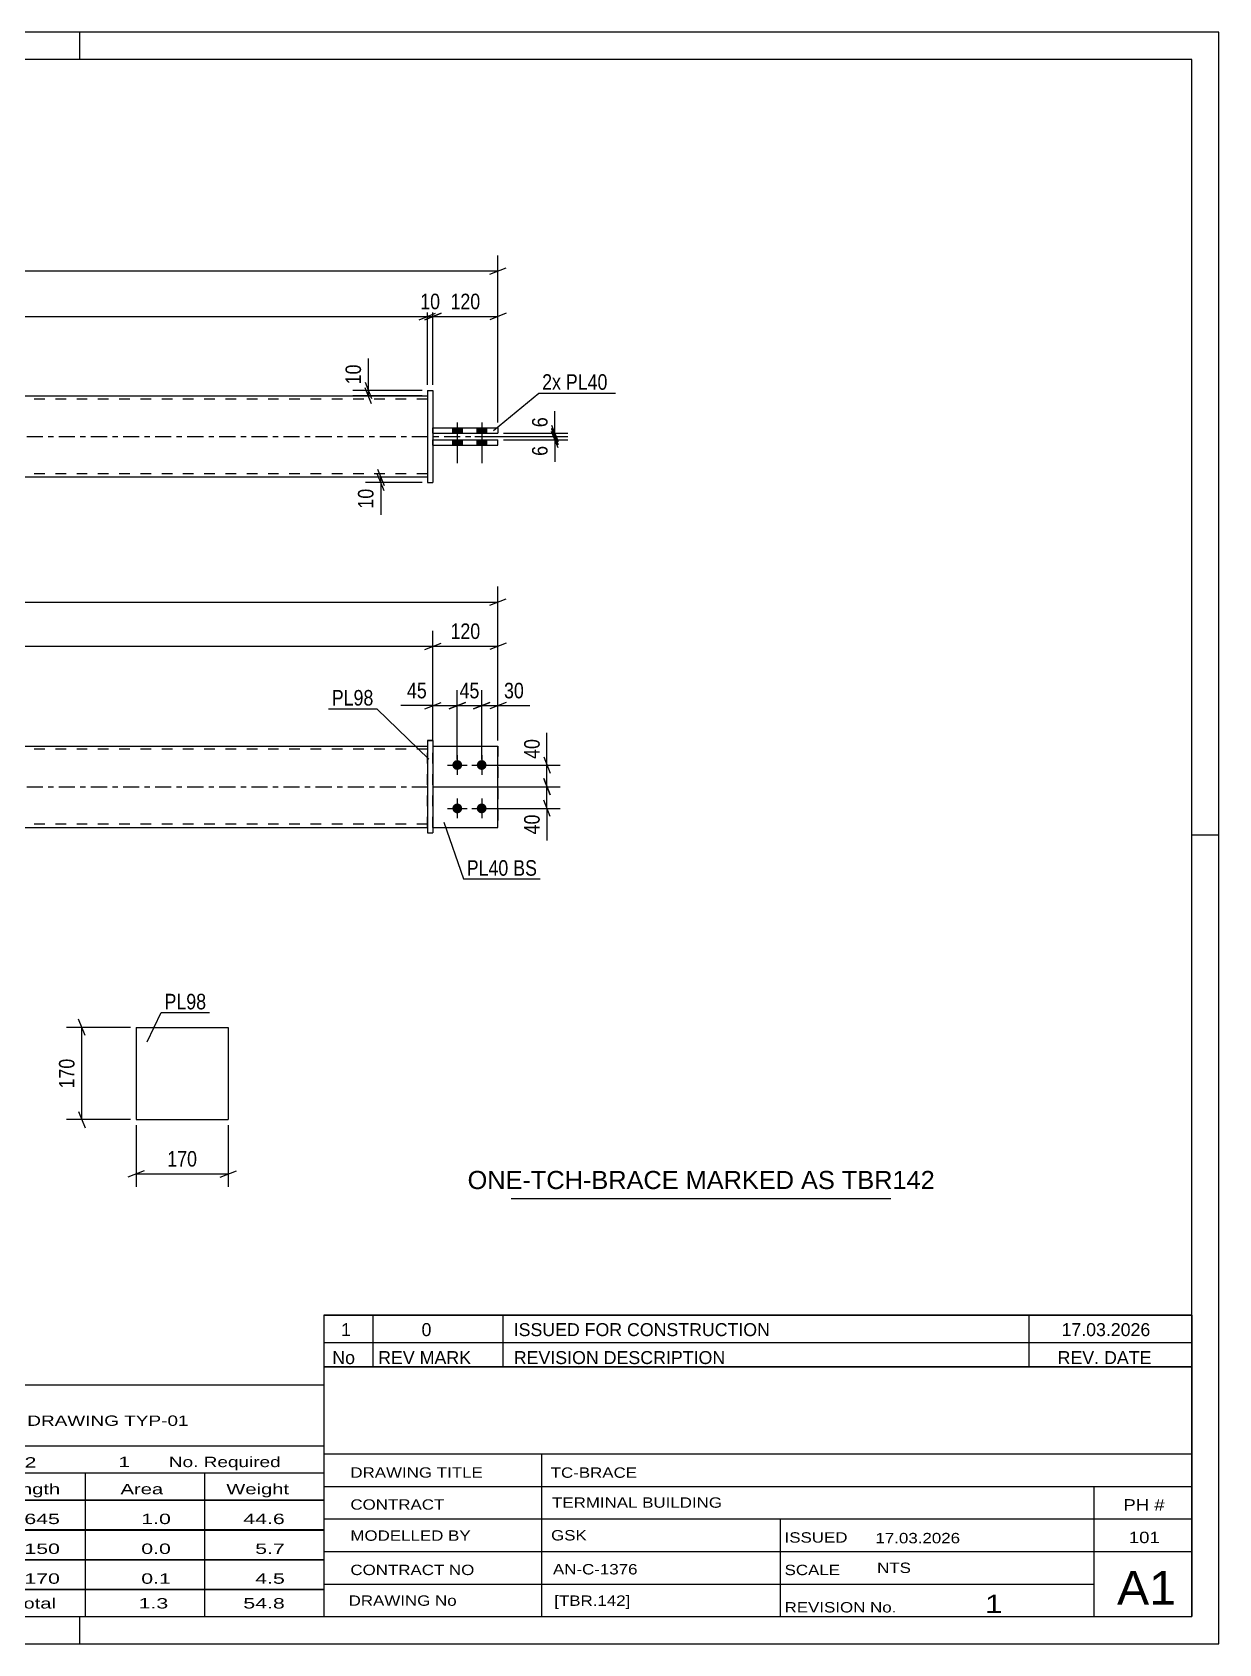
# Model space of a CAD drawing. Header units: millimetres. Extents: x 0 to 420, y 0 to 297.
# Drawn here: x 201.2 to 420, y 0 to 297 of the extents above; entities that cross this region are included whole.
import ezdxf

# ---------------------------------------------------------------- set-up
doc = ezdxf.new("R2010")
doc.units = ezdxf.units.MM
doc.linetypes.add('DXK_LINE_DOT2', pattern=[3.9198, 1.9599, -1.9599])
doc.linetypes.add('DXK_LINE_DOT3', pattern=[5.9187, 2.979, -0.9799, 0.9799, -0.9799])
doc.styles.add('Arial', font='ARIAL.TTF', dxfattribs={"height": 0.2})
doc.styles.add('Arial Narrow', font='ARIALN.TTF', dxfattribs={"height": 0.2})

# ---------------------------------------------------------------- blocks, each defined once
blk = doc.blocks.new('Unknown-580573102-1163')
at = {"color": 5, "linetype": 'Continuous'}
for p, q in [((420, 297), (0, 297)), ((210, 292), (210, 297)), ((420, 0), (420, 297)), ((415, 292), (5, 292)), ((415, 5), (415, 292)), ((420, 149), (415, 149)), ((5, 5), (415, 5)), ((210, 0), (210, 5)), ((0, 0), (420, 0))]:
    blk.add_line(p, q, dxfattribs=at)
blk = doc.blocks.new('Part-580573102-1769 - 1738')
at = {"color": 2, "linetype": 'Continuous'}
for p, q in [((275.09, 165.45), (287.09, 165.45)), ((287.09, 165.45), (287.09, 165.45)), ((287.09, 150.45), (287.09, 165.45)), ((275.09, 150.45), (287.09, 150.45))]:
    blk.add_line(p, q, dxfattribs=at)
at = {"color": 7, "linetype": 'DXK_LINE_DOT2'}
for p, q in [((275.09, 165.45), (287.09, 165.45)), ((275.09, 150.45), (275.09, 165.45)), ((287.09, 165.45), (287.09, 165.45)), ((275.09, 150.45), (275.09, 150.45)), ((275.09, 150.45), (287.09, 150.45))]:
    blk.add_line(p, q, dxfattribs=at)
blk = doc.blocks.new('Part-580573102-1764 - 1738')
at = {"color": 7, "linetype": 'DXK_LINE_DOT2'}
for p, q in [((275.09, 165.45), (287.09, 165.45)), ((275.09, 150.45), (275.09, 165.45)), ((275.09, 165.45), (287.09, 165.45)), ((287.09, 165.45), (287.09, 165.45)), ((287.09, 165.45), (287.09, 150.45)), ((275.09, 150.45), (275.09, 150.45)), ((275.09, 150.45), (287.09, 150.45)), ((275.09, 150.45), (287.09, 150.45))]:
    blk.add_line(p, q, dxfattribs=at)
blk = doc.blocks.new('Part-580573102-1784 - 1738')
at = {"color": 2, "linetype": 'Continuous'}
for p, q in [((274.09, 166.46), (275.09, 166.46)), ((275.09, 166.45), (274.09, 166.45)), ((274.09, 166.45), (274.09, 149.45)), ((275.09, 166.45), (275.09, 149.45)), ((274.09, 149.45), (275.09, 149.45))]:
    blk.add_line(p, q, dxfattribs=at)
at = {"color": 7, "linetype": 'DXK_LINE_DOT2'}
for p, q in [((274.09, 166.45), (274.09, 166.46)), ((274.09, 166.46), (274.09, 166.45)), ((275.09, 166.45), (275.09, 166.46)), ((275.09, 166.46), (275.09, 166.45)), ((274.09, 149.46), (275.09, 149.46))]:
    blk.add_line(p, q, dxfattribs=at)
blk = doc.blocks.new('Part-580573102-1804 - 1738')
at = {"color": 2, "linetype": 'Continuous'}
for p, q in [((109.58, 165.45), (274.09, 165.45)), ((109.58, 150.45), (274.09, 150.45))]:
    blk.add_line(p, q, dxfattribs=at)
at = {"color": 7, "linetype": 'DXK_LINE_DOT2'}
for p, q in [((109.58, 150.45), (109.58, 165.45)), ((274.09, 164.85), (109.58, 164.85)), ((274.09, 150.45), (274.09, 165.45)), ((274.09, 151.05), (109.58, 151.05))]:
    blk.add_line(p, q, dxfattribs=at)
at = {"color": 7, "linetype": 'DXK_LINE_DOT3'}
blk.add_line((99.58, 157.95), (284.09, 157.95), dxfattribs=at)
blk = doc.blocks.new('Bolt-580573102-1805 - 1738')
at = {"linetype": 'Continuous'}
for points in [[(279.59, 162.85), (279.77, 162.83), (279.95, 162.78), (280.12, 162.68), (280.26, 162.56), (280.37, 162.4), (280.44, 162.23), (280.48, 162.05), (280.48, 161.86), (280.44, 161.68), (280.37, 161.5), (280.26, 161.35), (280.12, 161.23), (279.95, 161.13), (279.77, 161.07), (279.59, 161.05), (279.4, 161.07), (279.22, 161.13), (279.06, 161.23), (278.92, 161.35), (278.81, 161.5), (278.73, 161.68), (278.69, 161.86), (278.69, 162.05), (278.73, 162.23), (278.81, 162.4), (278.92, 162.56), (279.06, 162.68), (279.22, 162.78), (279.4, 162.83)], [(284.09, 162.85), (284.27, 162.83), (284.45, 162.78), (284.62, 162.68), (284.76, 162.56), (284.87, 162.4), (284.94, 162.23), (284.98, 162.05), (284.98, 161.86), (284.94, 161.68), (284.87, 161.5), (284.76, 161.35), (284.62, 161.23), (284.45, 161.13), (284.27, 161.07), (284.09, 161.05), (283.9, 161.07), (283.72, 161.13), (283.56, 161.23), (283.42, 161.35), (283.31, 161.5), (283.23, 161.68), (283.19, 161.86), (283.19, 162.05), (283.23, 162.23), (283.31, 162.4), (283.42, 162.56), (283.56, 162.68), (283.72, 162.78), (283.9, 162.83)], [(279.59, 154.85), (279.77, 154.83), (279.95, 154.78), (280.12, 154.68), (280.26, 154.56), (280.37, 154.4), (280.44, 154.23), (280.48, 154.05), (280.48, 153.86), (280.44, 153.68), (280.37, 153.5), (280.26, 153.35), (280.12, 153.23), (279.95, 153.13), (279.77, 153.07), (279.59, 153.05), (279.4, 153.07), (279.22, 153.13), (279.06, 153.23), (278.92, 153.35), (278.81, 153.5), (278.73, 153.68), (278.69, 153.86), (278.69, 154.05), (278.73, 154.23), (278.81, 154.4), (278.92, 154.56), (279.06, 154.68), (279.22, 154.78), (279.4, 154.83)], [(284.09, 154.85), (284.27, 154.83), (284.45, 154.78), (284.62, 154.68), (284.76, 154.56), (284.87, 154.4), (284.94, 154.23), (284.98, 154.05), (284.98, 153.86), (284.94, 153.68), (284.87, 153.5), (284.76, 153.35), (284.62, 153.23), (284.45, 153.13), (284.27, 153.07), (284.09, 153.05), (283.9, 153.07), (283.72, 153.13), (283.56, 153.23), (283.42, 153.35), (283.31, 153.5), (283.23, 153.68), (283.19, 153.86), (283.19, 154.05), (283.23, 154.23), (283.31, 154.4), (283.42, 154.56), (283.56, 154.68), (283.72, 154.78), (283.9, 154.83)]]:
    blk.add_hatch(color=1, dxfattribs=at).paths.add_polyline_path(points)
at = {"color": 1, "linetype": 'Continuous'}
for p, q in [((279.59, 163.75), (279.59, 160.15)), ((284.09, 163.75), (284.09, 160.15)), ((277.79, 161.95), (281.39, 161.95)), ((282.29, 161.95), (285.89, 161.95)), ((279.59, 155.75), (279.59, 152.15)), ((284.09, 155.75), (284.09, 152.15)), ((277.79, 153.95), (281.39, 153.95)), ((282.29, 153.95), (285.89, 153.95))]:
    blk.add_line(p, q, dxfattribs=at)
blk = doc.blocks.new('Part-580573102-1418 - 1390')
at = {"color": 2, "linetype": 'Continuous'}
for p, q in [((275.09, 224.09), (287.09, 224.09)), ((275.09, 224.09), (287.09, 224.09)), ((275.09, 223.09), (287.09, 223.09)), ((287.09, 224.09), (287.09, 223.09))]:
    blk.add_line(p, q, dxfattribs=at)
at = {"color": 7, "linetype": 'DXK_LINE_DOT2'}
for p, q in [((275.09, 223.09), (275.09, 224.09)), ((275.09, 223.09), (287.09, 223.09)), ((287.09, 224.09), (287.09, 224.09)), ((287.09, 224.09), (287.09, 224.09))]:
    blk.add_line(p, q, dxfattribs=at)
blk = doc.blocks.new('Part-580573102-1445 - 1390')
at = {"color": 2, "linetype": 'Continuous'}
for p, q in [((109.58, 229.99), (274.09, 229.99)), ((274.09, 214.99), (109.58, 214.99))]:
    blk.add_line(p, q, dxfattribs=at)
at = {"color": 7, "linetype": 'DXK_LINE_DOT2'}
for p, q in [((109.58, 214.99), (109.58, 229.99)), ((274.09, 229.39), (109.58, 229.39)), ((274.09, 229.99), (274.09, 214.99)), ((274.09, 215.59), (109.58, 215.59))]:
    blk.add_line(p, q, dxfattribs=at)
at = {"color": 7, "linetype": 'DXK_LINE_DOT3'}
blk.add_line((99.58, 222.49), (284.09, 222.49), dxfattribs=at)
blk = doc.blocks.new('Bolt-580573102-1430 - 1390')
at = {"linetype": 'Continuous'}
for points in [[(280.49, 224.09), (278.69, 224.09), (278.69, 223.09), (280.49, 223.09)], [(280.49, 224.09), (278.69, 224.09), (278.69, 223.09), (280.49, 223.09)], [(284.99, 224.09), (283.19, 224.09), (283.19, 223.09), (284.99, 223.09)], [(284.99, 224.09), (283.19, 224.09), (283.19, 223.09), (284.99, 223.09)], [(280.49, 221.89), (278.69, 221.89), (278.69, 220.89), (280.49, 220.89)], [(280.49, 221.89), (278.69, 221.89), (278.69, 220.89), (280.49, 220.89)], [(284.99, 221.89), (283.19, 221.89), (283.19, 220.89), (284.99, 220.89)], [(284.99, 221.89), (283.19, 221.89), (283.19, 220.89), (284.99, 220.89)]]:
    blk.add_hatch(color=1, dxfattribs=at).paths.add_polyline_path(points)
at = {"color": 1, "linetype": 'Continuous'}
for p, q in [((278.69, 224.09), (278.69, 223.09)), ((278.69, 224.09), (278.69, 223.09)), ((279.59, 225.09), (279.59, 217.59)), ((279.59, 225.09), (279.59, 217.59)), ((280.49, 224.09), (280.49, 223.09)), ((280.49, 224.09), (280.49, 223.09)), ((283.19, 224.09), (283.19, 223.09)), ((283.19, 224.09), (283.19, 223.09)), ((284.09, 225.09), (284.09, 217.59)), ((284.09, 225.09), (284.09, 217.59)), ((284.99, 224.09), (284.99, 223.09)), ((284.99, 224.09), (284.99, 223.09)), ((278.69, 221.89), (278.69, 220.89)), ((278.69, 221.89), (278.69, 220.89)), ((280.49, 221.89), (280.49, 220.89)), ((280.49, 221.89), (280.49, 220.89)), ((283.19, 221.89), (283.19, 220.89)), ((283.19, 221.89), (283.19, 220.89)), ((284.99, 221.89), (284.99, 220.89)), ((284.99, 221.89), (284.99, 220.89))]:
    blk.add_line(p, q, dxfattribs=at)
blk = doc.blocks.new('Part-580573102-1457 - 1390')
at = {"color": 2, "linetype": 'Continuous'}
for p, q in [((274.09, 230.99), (275.09, 230.99)), ((274.09, 230.99), (275.09, 230.99)), ((274.09, 230.99), (274.09, 213.99)), ((275.09, 230.99), (275.09, 213.99)), ((274.09, 213.99), (275.09, 213.99))]:
    blk.add_line(p, q, dxfattribs=at)
at = {"color": 7, "linetype": 'DXK_LINE_DOT2'}
for p, q in [((274.09, 230.99), (274.09, 230.99)), ((274.09, 230.99), (274.09, 230.99)), ((275.09, 230.99), (275.09, 230.99)), ((274.09, 213.99), (275.09, 213.99)), ((275.09, 213.99), (275.09, 213.99))]:
    blk.add_line(p, q, dxfattribs=at)
blk = doc.blocks.new('Part-580573102-1462 - 1390')
at = {"color": 2, "linetype": 'Continuous'}
for p, q in [((275.09, 221.89), (287.09, 221.89)), ((275.09, 221.89), (287.09, 221.89)), ((275.09, 220.89), (287.09, 220.89)), ((287.09, 220.89), (287.09, 221.89))]:
    blk.add_line(p, q, dxfattribs=at)
at = {"color": 7, "linetype": 'DXK_LINE_DOT2'}
for p, q in [((275.09, 220.89), (275.09, 221.89)), ((275.09, 220.89), (287.09, 220.89)), ((287.09, 221.89), (287.09, 221.89)), ((287.09, 221.89), (287.09, 221.89))]:
    blk.add_line(p, q, dxfattribs=at)
blk = doc.blocks.new('Part-580573102-2294 - 2288')
at = {"color": 2, "linetype": 'Continuous'}
for p, q in [((220.36, 113.59), (220.36, 96.59)), ((220.36, 113.59), (237.36, 113.59)), ((237.36, 113.59), (237.36, 96.59)), ((220.36, 96.59), (237.36, 96.59))]:
    blk.add_line(p, q, dxfattribs=at)
blk = doc.blocks.new('StraightDimension-580573102-1826 - 1738')
at = {"color": 7, "linetype": 'Continuous'}
for p, q in [((279.59, 162.95), (279.59, 175.74)), ((284.09, 162.95), (284.09, 175.74)), ((278.09, 172.29), (281.09, 173.49)), ((279.59, 172.89), (284.09, 172.89)), ((285.59, 173.49), (282.59, 172.29))]:
    blk.add_line(p, q, dxfattribs=at)
at = {"color": 0}
blk.add_wipeout([(284.27, 173.64), (284.27, 177.84), (279.41, 177.84), (279.41, 173.64)], dxfattribs=at)
at = {"color": 3, "style": 'Arial Narrow'}
blk.add_text('45', height=2.863, dxfattribs=at).set_placement((280.01, 174.24))
blk = doc.blocks.new('StraightDimension-580573102-1914 - 1738')
at = {"color": 7, "linetype": 'Continuous'}
for p, q in [((110.08, 184.43), (107.08, 183.23)), ((108.58, 158.95), (108.58, 186.68)), ((273.59, 183.23), (276.59, 184.43)), ((275.09, 166.45), (275.09, 186.68)), ((108.58, 183.83), (275.09, 183.83))]:
    blk.add_line(p, q, dxfattribs=at)
at = {"color": 0}
blk.add_wipeout([(196.09, 184.58), (196.09, 188.78), (187.58, 188.78), (187.58, 184.58)], dxfattribs=at)
at = {"color": 3, "style": 'Arial Narrow'}
blk.add_text('1665', height=2.863, dxfattribs=at).set_placement((188.18, 185.18))
blk = doc.blocks.new('StraightDimension-580573102-1810 - 1738')
at = {"color": 7, "linetype": 'Continuous'}
for p, q in [((284.09, 162.95), (284.09, 175.74)), ((287.09, 166.45), (287.09, 175.74)), ((282.59, 172.29), (285.59, 173.49)), ((284.09, 172.89), (287.09, 172.89)), ((288.59, 173.49), (285.59, 172.29))]:
    blk.add_line(p, q, dxfattribs=at)
at = {"color": 0}
blk.add_wipeout([(292.47, 173.64), (292.47, 177.84), (287.61, 177.84), (287.61, 173.64)], dxfattribs=at)
at = {"color": 7, "linetype": 'Continuous'}
blk.add_line((287.09, 172.89), (292.99, 172.89), dxfattribs=at)
blk.add_line((287.09, 172.89), (292.99, 172.89), dxfattribs=at)
at = {"color": 3, "style": 'Arial Narrow'}
blk.add_text('30', height=2.863, dxfattribs=at).set_placement((288.21, 174.24))
blk = doc.blocks.new('StraightDimension-580573102-1839 - 1738')
at = {"color": 7, "linetype": 'Continuous'}
for p, q in [((275.09, 166.45), (275.09, 175.74)), ((279.59, 162.95), (279.59, 175.74)), ((273.59, 172.29), (276.59, 173.49)), ((275.09, 172.89), (279.59, 172.89)), ((281.09, 173.49), (278.09, 172.29))]:
    blk.add_line(p, q, dxfattribs=at)
at = {"color": 0}
blk.add_wipeout([(274.56, 173.64), (274.56, 177.84), (269.71, 177.84), (269.71, 173.64)], dxfattribs=at)
at = {"color": 7, "linetype": 'Continuous'}
blk.add_line((275.09, 172.89), (269.18, 172.89), dxfattribs=at)
blk.add_line((275.09, 172.89), (269.18, 172.89), dxfattribs=at)
at = {"color": 3, "style": 'Arial Narrow'}
blk.add_text('45', height=2.863, dxfattribs=at).set_placement((270.31, 174.24))
blk = doc.blocks.new('StraightDimension-580573102-1856 - 1738')
at = {"color": 7, "linetype": 'Continuous'}
for p, q in [((96.58, 166.45), (96.58, 194.83)), ((287.09, 166.45), (287.09, 194.83)), ((98.08, 192.58), (95.08, 191.38)), ((96.58, 191.98), (287.09, 191.98)), ((285.59, 191.38), (288.59, 192.58))]:
    blk.add_line(p, q, dxfattribs=at)
at = {"color": 0}
blk.add_wipeout([(196.09, 192.73), (196.09, 196.93), (187.58, 196.93), (187.58, 192.73)], dxfattribs=at)
at = {"color": 3, "style": 'Arial Narrow'}
blk.add_text('1905', height=2.863, dxfattribs=at).set_placement((188.18, 193.33))
blk = doc.blocks.new('StraightDimension-580573102-1876 - 1738')
at = {"color": 7, "linetype": 'Continuous'}
for p, q in [((295.53, 163.45), (296.73, 160.45)), ((285.09, 161.95), (298.53, 161.95)), ((296.13, 157.95), (296.13, 161.95)), ((276.09, 157.95), (298.53, 157.95)), ((296.73, 156.45), (295.53, 159.45))]:
    blk.add_line(p, q, dxfattribs=at)
at = {"color": 0}
blk.add_wipeout([(295.38, 167.34), (291.18, 167.34), (291.18, 162.48), (295.38, 162.48)], dxfattribs=at)
at = {"color": 7, "linetype": 'Continuous'}
blk.add_line((296.13, 161.95), (296.13, 167.86), dxfattribs=at)
blk.add_line((296.13, 161.95), (296.13, 167.86), dxfattribs=at)
at = {"color": 3, "style": 'Arial Narrow'}
blk.add_text('40', height=2.863, rotation=90.0002, dxfattribs=at).set_placement((294.78, 163.08))
blk = doc.blocks.new('StraightDimension-580573102-1885 - 1738')
at = {"color": 7, "linetype": 'Continuous'}
for p, q in [((276.09, 157.95), (298.53, 157.95)), ((295.53, 159.45), (296.73, 156.45)), ((296.13, 153.95), (296.13, 157.95)), ((296.73, 152.45), (295.53, 155.45)), ((285.09, 153.95), (298.53, 153.95))]:
    blk.add_line(p, q, dxfattribs=at)
at = {"color": 0}
blk.add_wipeout([(295.38, 153.43), (291.18, 153.43), (291.18, 148.57), (295.38, 148.57)], dxfattribs=at)
at = {"color": 7, "linetype": 'Continuous'}
blk.add_line((296.13, 153.95), (296.13, 148.05), dxfattribs=at)
blk.add_line((296.13, 153.95), (296.13, 148.05), dxfattribs=at)
at = {"color": 3, "style": 'Arial Narrow'}
blk.add_text('40', height=2.863, rotation=90.0002, dxfattribs=at).set_placement((294.78, 149.17))
blk = doc.blocks.new('StraightDimension-580573102-1895 - 1738')
at = {"color": 7, "linetype": 'Continuous'}
for p, q in [((273.59, 183.23), (276.59, 184.43)), ((275.09, 166.45), (275.09, 186.68)), ((288.59, 184.43), (285.59, 183.23)), ((287.09, 166.45), (287.09, 186.68)), ((275.09, 183.83), (287.09, 183.83))]:
    blk.add_line(p, q, dxfattribs=at)
at = {"color": 0}
blk.add_wipeout([(284.43, 184.58), (284.43, 188.78), (277.74, 188.78), (277.74, 184.58)], dxfattribs=at)
at = {"color": 3, "style": 'Arial Narrow'}
blk.add_text('120', height=2.863, dxfattribs=at).set_placement((278.34, 185.18))
blk = doc.blocks.new('StraightDimension-580573102-1552 - 1390')
at = {"color": 7, "linetype": 'Continuous'}
for p, q in [((262.59, 232.49), (263.79, 229.49)), ((273.09, 230.99), (260.34, 230.99)), ((273.09, 229.99), (260.34, 229.99)), ((263.79, 228.49), (262.59, 231.49)), ((263.19, 229.99), (263.19, 230.99))]:
    blk.add_line(p, q, dxfattribs=at)
at = {"color": 0}
blk.add_wipeout([(262.44, 236.37), (258.24, 236.37), (258.24, 231.51), (262.44, 231.51)], dxfattribs=at)
at = {"color": 7, "linetype": 'Continuous'}
blk.add_line((263.19, 230.99), (263.19, 236.89), dxfattribs=at)
blk.add_line((263.19, 230.99), (263.19, 236.89), dxfattribs=at)
at = {"color": 3, "style": 'Arial Narrow'}
blk.add_text('10', height=2.863, rotation=90.0002, dxfattribs=at).set_placement((261.84, 232.11))
blk = doc.blocks.new('StraightDimension-580573102-1538 - 1390')
at = {"color": 7, "linetype": 'Continuous'}
for p, q in [((273.09, 214.99), (262.64, 214.99)), ((273.09, 213.99), (262.64, 213.99)), ((264.89, 216.49), (266.09, 213.49)), ((266.09, 212.49), (264.89, 215.49)), ((265.49, 213.99), (265.49, 214.99))]:
    blk.add_line(p, q, dxfattribs=at)
at = {"color": 0}
blk.add_wipeout([(264.74, 213.46), (260.54, 213.46), (260.54, 208.61), (264.74, 208.61)], dxfattribs=at)
at = {"color": 7, "linetype": 'Continuous'}
blk.add_line((265.49, 213.99), (265.49, 208.08), dxfattribs=at)
blk.add_line((265.49, 213.99), (265.49, 208.08), dxfattribs=at)
at = {"color": 3, "style": 'Arial Narrow'}
blk.add_text('10', height=2.863, rotation=90.0002, dxfattribs=at).set_placement((264.14, 209.21))
blk = doc.blocks.new('StraightDimension-580573102-1567 - 1390')
at = {"color": 7, "linetype": 'Continuous'}
for p, q in [((96.58, 225.09), (96.58, 255.86)), ((287.09, 225.09), (287.09, 255.86)), ((98.08, 253.61), (95.08, 252.41)), ((96.58, 253.01), (287.09, 253.01)), ((285.59, 252.41), (288.59, 253.61))]:
    blk.add_line(p, q, dxfattribs=at)
at = {"color": 0}
blk.add_wipeout([(196.09, 253.76), (196.09, 257.96), (187.58, 257.96), (187.58, 253.76)], dxfattribs=at)
at = {"color": 3, "style": 'Arial Narrow'}
blk.add_text('1905', height=2.863, dxfattribs=at).set_placement((188.18, 254.36))
blk = doc.blocks.new('StraightDimension-580573102-1578 - 1390')
at = {"color": 7, "linetype": 'Continuous'}
for p, q in [((275.09, 231.99), (275.09, 247.45)), ((287.09, 225.09), (287.09, 247.45)), ((273.59, 244), (276.59, 245.2)), ((275.09, 244.6), (287.09, 244.6)), ((288.59, 245.2), (285.59, 244))]:
    blk.add_line(p, q, dxfattribs=at)
at = {"color": 0}
blk.add_wipeout([(284.43, 245.35), (284.43, 249.55), (277.74, 249.55), (277.74, 245.35)], dxfattribs=at)
at = {"color": 3, "style": 'Arial Narrow'}
blk.add_text('120', height=2.863, dxfattribs=at).set_placement((278.34, 245.95))
blk = doc.blocks.new('StraightDimension-580573102-1608 - 1390')
at = {"color": 7, "linetype": 'Continuous'}
for p, q in [((109.58, 231.99), (109.58, 247.45)), ((274.09, 231.99), (274.09, 247.45)), ((111.08, 245.2), (108.08, 244)), ((109.58, 244.6), (274.09, 244.6)), ((272.59, 244), (275.59, 245.2))]:
    blk.add_line(p, q, dxfattribs=at)
at = {"color": 0}
blk.add_wipeout([(196.09, 245.35), (196.09, 249.55), (187.58, 249.55), (187.58, 245.35)], dxfattribs=at)
at = {"color": 3, "style": 'Arial Narrow'}
blk.add_text('1645', height=2.863, dxfattribs=at).set_placement((188.18, 245.95))
blk = doc.blocks.new('StraightDimension-580573102-1618 - 1390')
at = {"color": 7, "linetype": 'Continuous'}
for p, q in [((274.09, 231.99), (274.09, 247.45)), ((275.09, 231.99), (275.09, 247.45)), ((272.59, 244), (275.59, 245.2)), ((276.59, 245.2), (273.59, 244)), ((274.09, 244.6), (275.09, 244.6))]:
    blk.add_line(p, q, dxfattribs=at)
at = {"color": 0}
blk.add_wipeout([(277.02, 245.35), (277.02, 249.55), (272.16, 249.55), (272.16, 245.35)], dxfattribs=at)
at = {"color": 3, "style": 'Arial Narrow'}
blk.add_text('10', height=2.863, dxfattribs=at).set_placement((272.76, 245.95))
blk = doc.blocks.new('StraightDimension-580573102-1650 - 1390')
at = {"color": 7, "linetype": 'Continuous'}
for p, q in [((296.99, 223.99), (298.19, 220.99)), ((298.19, 220.39), (296.99, 223.39)), ((282.84, 222.49), (299.99, 222.49)), ((288.09, 221.89), (299.99, 221.89)), ((297.59, 221.89), (297.59, 222.49))]:
    blk.add_line(p, q, dxfattribs=at)
at = {"color": 0}
blk.add_wipeout([(296.84, 221.36), (292.64, 221.36), (292.64, 218.33), (296.84, 218.33)], dxfattribs=at)
at = {"color": 7, "linetype": 'Continuous'}
blk.add_line((297.59, 221.89), (297.59, 217.81), dxfattribs=at)
blk.add_line((297.59, 221.89), (297.59, 217.81), dxfattribs=at)
at = {"color": 3, "style": 'Arial Narrow'}
blk.add_text('6', height=2.86, rotation=90.0002, dxfattribs=at).set_placement((296.24, 218.93))
blk = doc.blocks.new('StraightDimension-580573102-1661 - 1390')
at = {"color": 7, "linetype": 'Continuous'}
for p, q in [((288.09, 223.09), (299.99, 223.09)), ((296.99, 224.59), (298.19, 221.59)), ((298.19, 220.99), (296.99, 223.99)), ((297.59, 222.49), (297.59, 223.09)), ((282.84, 222.49), (299.99, 222.49))]:
    blk.add_line(p, q, dxfattribs=at)
at = {"color": 0}
blk.add_wipeout([(296.84, 226.64), (292.64, 226.64), (292.64, 223.61), (296.84, 223.61)], dxfattribs=at)
at = {"color": 7, "linetype": 'Continuous'}
blk.add_line((297.59, 223.09), (297.59, 227.17), dxfattribs=at)
blk.add_line((297.59, 223.09), (297.59, 227.17), dxfattribs=at)
at = {"color": 3, "style": 'Arial Narrow'}
blk.add_text('6', height=2.86, rotation=90.0002, dxfattribs=at).set_placement((296.24, 224.21))
blk = doc.blocks.new('StraightDimension-580573102-2305 - 2288')
at = {"color": 7, "linetype": 'Continuous'}
for p, q in [((220.36, 95.59), (220.36, 84.19)), ((237.36, 95.59), (237.36, 84.19)), ((221.86, 87.19), (218.86, 85.99)), ((220.36, 86.59), (237.36, 86.59)), ((235.86, 85.99), (238.86, 87.19))]:
    blk.add_line(p, q, dxfattribs=at)
at = {"color": 0}
blk.add_wipeout([(232.21, 87.34), (232.21, 91.54), (225.52, 91.54), (225.52, 87.34)], dxfattribs=at)
at = {"color": 3, "style": 'Arial Narrow'}
blk.add_text('170', height=2.863, dxfattribs=at).set_placement((226.12, 87.94))
blk = doc.blocks.new('StraightDimension-580573102-2296 - 2288')
at = {"color": 7, "linetype": 'Continuous'}
for p, q in [((219.36, 113.59), (207.51, 113.59)), ((210.96, 112.09), (209.76, 115.09)), ((210.36, 96.59), (210.36, 113.59)), ((209.76, 98.09), (210.96, 95.09)), ((219.36, 96.59), (207.51, 96.59))]:
    blk.add_line(p, q, dxfattribs=at)
at = {"color": 0}
blk.add_wipeout([(209.61, 108.43), (205.41, 108.43), (205.41, 101.74), (209.61, 101.74)], dxfattribs=at)
at = {"color": 3, "style": 'Arial Narrow'}
blk.add_text('170', height=2.863, rotation=90.0002, dxfattribs=at).set_placement((209.01, 102.34))
blk = doc.blocks.new('Unknown-580573102-3653')
at = {"color": 7, "linetype": 'Continuous'}
for p, q in [((255, 51.05), (255, 5)), ((255, 51.05), (415, 51.05)), ((415, 51), (415, 5)), ((255, 35), (415, 35)), ((295.14, 35), (295.14, 5)), ((255, 29), (415, 29)), ((397, 5.05), (397, 29.05)), ((255, 23), (415, 23)), ((339.14, 23), (339.14, 5)), ((255, 17), (415, 17)), ((255, 11), (397, 11)), ((255, 5), (415, 5))]:
    blk.add_line(p, q, dxfattribs=at)
at = {"color": 7, "style": 'Arial Narrow'}
for s, height, width, p in [('DRAWING TITLE', 1.9089, 1.425378, (259.88, 30.61)), ('TC-BRACE', 1.909, 1.425378, (296.81, 30.59)), ('TERMINAL BUILDING', 1.9089, 1.425378, (297.06, 25.07)), ('CONTRACT', 1.909, 1.425378, (259.88, 24.71)), ('MODELLED BY', 1.9089, 1.425378, (259.88, 18.98)), ('GSK', 1.909, 1.425378, (296.88, 19.04)), ('ISSUED', 1.909, 1.425378, (339.94, 18.64)), ('17.03.2026', 1.909, 1.425378, (356.69, 18.52)), ('CONTRACT NO', 1.9089, 1.425378, (259.88, 12.66)), ('AN-C-1376', 1.909, 1.425378, (297.23, 12.78)), ('SCALE', 1.909, 1.425378, (339.94, 12.65)), ('A1', 6.204, 1.25, (401.24, 7.2)), ('DRAWING No', 1.909, 1.425378, (259.56, 7)), ('[TBR.142]', 1.909, 1.425378, (297.46, 6.99)), ('1', 3.34, 1.5, (376.91, 5.68)), ('REVISION No.', 1.9089, 1.425378, (339.94, 5.77))]:
    blk.add_text(s, height=height, dxfattribs=dict(at, width=width)).set_placement(p)
at = {"color": 7, "linetype": 'Continuous', "style": 'Arial Narrow'}
for s, height, width, p in [('PH #', 2.1, 1.42538, (402.4, 24.55)), ('101', 2.1, 1.42538, (403.41, 18.55)), ('NTS', 1.909, 1.425378, (357, 13.05))]:
    blk.add_text(s, height=height, dxfattribs=dict(at, width=width)).set_placement(p)
blk = doc.blocks.new('Unknown-580573102-3654')
at = {"color": 7, "linetype": 'Continuous'}
for p, q in [((255, 60.55), (415, 60.55)), ((415, 60.55), (255, 60.55)), ((255, 60.55), (255, 55.55)), ((264, 60.55), (264, 55.55)), ((288, 60.55), (288, 55.55)), ((385, 60.55), (385, 55.55)), ((415, 60.55), (415, 55.55)), ((255, 55.55), (415, 55.55)), ((255, 55.55), (255, 51.05)), ((255, 55.55), (415, 55.55)), ((264, 55.55), (264, 51.05)), ((288, 55.55), (288, 51.05)), ((385, 55.55), (385, 51.05)), ((415, 55.55), (415, 51.05)), ((415, 51.05), (255, 51.05))]:
    blk.add_line(p, q, dxfattribs=at)
at = {"color": 7, "linetype": 'Continuous', "style": 'Arial Narrow'}
for s, height, width, p in [('1', 2.39, 1.196471, (258.16, 56.7)), ('0', 2.39, 1.196471, (273, 56.7)), ('ISSUED FOR CONSTRUCTION', 2.3861, 1.196471, (290, 56.7)), ('17.03.2026', 2.386, 1.196471, (391, 56.7)), ('No', 2.386, 1.2, (256.54, 51.55)), ('REV MARK', 2.386, 1.2, (265, 51.55)), ('REVISION DESCRIPTION', 2.3861, 1.2, (290, 51.55)), ('REV. DATE', 2.386, 1.2, (390.28, 51.55))]:
    blk.add_text(s, height=height, dxfattribs=dict(at, width=width)).set_placement(p)
blk = doc.blocks.new('Unknown-580573102-3655')
at = {"color": 7, "linetype": 'Continuous'}
for p, q in [((95, 47.75), (255, 47.75)), ((95, 36.5), (95, 47.75)), ((255, 47.75), (255, 36.5)), ((95, 36.5), (255, 36.5)), ((95, 36.5), (95, 31.5)), ((255, 36.5), (255, 31.5)), ((95, 31.5), (255, 31.5)), ((95, 31.5), (95, 26.5)), ((119, 31.5), (119, 26.5)), ((154.5, 31.5), (154.5, 26.5)), ((180.5, 31.5), (180.5, 26.5)), ((193.5, 31.5), (193.5, 26.5)), ((211, 31.5), (211, 26.5)), ((233, 31.5), (233, 26.5)), ((255, 31.5), (255, 26.5)), ((95, 26.5), (255, 26.5)), ((95, 26.45), (95, 21.05)), ((95, 26.45), (255, 26.45)), ((119, 26.5), (119, 21)), ((154.5, 26.5), (154.5, 21)), ((180.5, 26.5), (180.5, 21)), ((193.5, 26.5), (193.5, 21)), ((211, 26.5), (211, 21)), ((233, 26.5), (233, 21)), ((255, 26.45), (255, 21.05)), ((95, 21.05), (255, 21.05)), ((95, 20.95), (95, 15.55)), ((95, 20.95), (255, 20.95)), ((119, 21), (119, 15.5)), ((154.5, 21), (154.5, 15.5)), ((180.5, 21), (180.5, 15.5)), ((193.5, 21), (193.5, 15.5)), ((211, 21), (211, 15.5)), ((233, 21), (233, 15.5)), ((255, 20.95), (255, 15.55)), ((95, 15.55), (255, 15.55)), ((95, 15.45), (95, 10.05)), ((95, 15.45), (255, 15.45)), ((119, 15.5), (119, 10)), ((154.5, 15.5), (154.5, 10)), ((180.5, 15.5), (180.5, 10)), ((193.5, 15.5), (193.5, 10)), ((211, 15.5), (211, 10)), ((233, 15.5), (233, 10)), ((255, 15.45), (255, 10.05)), ((95, 10.05), (255, 10.05)), ((95, 10), (255, 10)), ((95, 10), (95, 5)), ((211, 10), (211, 5)), ((233, 10), (233, 5)), ((255, 10), (255, 5)), ((95, 5), (255, 5))]:
    blk.add_line(p, q, dxfattribs=at)
at = {"color": 7, "style": 'Arial Narrow'}
for s, height, width, p in [('GENERAL NOTES & WELD DETAILS :', 2.8633, 1.4, (96.15, 40.06)), ('REFER TYP DRAWING TYP-01', 1.9089, 1.6, (179.7, 40.16)), ("MATERIAL LIST FOR ASSEMBLY MK'D", 1.9089, 1.6, (96.15, 32.56)), ('TBR142', 1.909, 1.794707, (187.59, 32.47)), ('1', 1.91, 1.794707, (217.08, 32.56)), ('No. Required', 1.9089, 1.6, (226.41, 32.56)), ('Mark', 1.909, 1.7, (96.34, 27.5)), ('Profile', 1.909, 1.7, (129.41, 27.5)), ('Material', 1.909, 1.7, (159.54, 27.56)), ('No.', 1.909, 1.7, (184.5, 27.56)), ('Length', 1.909, 1.7, (195, 27.56)), ('Area', 1.909, 1.7, (217.5, 27.56)), ('Weight', 1.909, 1.7, (237, 27.56))]:
    blk.add_text(s, height=height, dxfattribs=dict(at, width=width)).set_placement(p)
at = {"color": 7, "linetype": 'Continuous', "style": 'Arial Narrow'}
for s, height, width, p in [('TBR142', 1.909, 1.794707, (96.5, 22.06)), ('SHS150*6', 1.909, 1.794707, (121, 22.06)), ('E350', 1.909, 1.794707, (160.74, 22.06)), ('1', 1.91, 1.794707, (184.86, 22.06)), ('1645', 1.909, 1.794707, (197.58, 22.06)), ('1.0', 1.909, 1.794707, (221.32, 22.06)), ('44.6', 1.909, 1.794707, (240.14, 22.06)), ('PL40', 1.909, 1.794707, (96.5, 16.56)), ('PL10*120', 1.909, 1.794707, (121, 16.56)), ('E350', 1.909, 1.794707, (160.74, 16.56)), ('4', 1.91, 1.794707, (184.86, 16.56)), ('150', 1.909, 1.794707, (199.77, 16.56)), ('0.0', 1.909, 1.794707, (221.32, 16.56)), ('5.7', 1.909, 1.794707, (242.33, 16.56)), ('PL98', 1.909, 1.794707, (96.5, 11.06)), ('PL10*170', 1.909, 1.794707, (121, 11.06)), ('E350', 1.909, 1.794707, (160.74, 11.06)), ('2', 1.91, 1.794707, (184.86, 11.06)), ('170', 1.909, 1.794707, (199.77, 11.06)), ('0.1', 1.909, 1.794707, (221.32, 11.06)), ('4.5', 1.909, 1.794707, (242.33, 11.06)), ('Total', 1.909, 1.7, (197.33, 6.5)), ('1.3', 1.909, 1.794707, (220.83, 6.5)), ('54.8', 1.909, 1.794707, (240.14, 6.5))]:
    blk.add_text(s, height=height, dxfattribs=dict(at, width=width)).set_placement(p)
blk = doc.blocks.new('Unknown-580573102-3656')
at = {"color": 7, "linetype": 'Continuous'}
blk.add_line((289.5, 82.05), (359.5, 82.05), dxfattribs=at)
at = {"color": 7, "style": 'Arial'}
blk.add_text('ONE-TCH-BRACE MARKED AS TBR142', height=3.3428, dxfattribs=at).set_placement((281.49, 83.8))
blk = doc.blocks.new('Mark-580573102-1780 - 1738')
at = {"color": 0}
blk.add_wipeout([(264.13, 172.91), (264.13, 175.91), (256.45, 175.91), (256.45, 172.91)], dxfattribs=at)
blk.add_wipeout([(264.13, 172.91), (264.13, 175.91), (256.45, 175.91), (256.45, 172.91)], dxfattribs=at)
at = {"color": 30, "linetype": 'Continuous'}
for p in [(255.85, 172.31), (274.32, 163.03)]:
    blk.add_line(p, (264.73, 172.31), dxfattribs=at)
at = {"color": 3, "style": 'Arial Narrow'}
blk.add_text('PL98', height=2.863, dxfattribs=at).set_placement((256.45, 172.91))
blk = doc.blocks.new('MarkSet-580573102-2051 - 1738')
at = {"color": 0}
blk.add_wipeout([(289.01, 141.55), (289.01, 144.55), (281.33, 144.55), (281.33, 141.55)], dxfattribs=at)
blk.add_wipeout([(289.01, 141.55), (289.01, 144.55), (281.33, 144.55), (281.33, 141.55)], dxfattribs=at)
at = {"color": 30, "linetype": 'Continuous'}
blk.add_line((277.09, 151.42), (280.73, 140.95), dxfattribs=at)
at = {"color": 0}
blk.add_wipeout([(294.29, 141.55), (294.29, 144.55), (289.91, 144.55), (289.91, 141.55)], dxfattribs=at)
blk.add_wipeout([(294.29, 141.55), (294.29, 144.55), (289.91, 144.55), (289.91, 141.55)], dxfattribs=at)
at = {"color": 30, "linetype": 'Continuous'}
blk.add_line((280.73, 140.95), (294.89, 140.95), dxfattribs=at)
at = {"color": 3, "style": 'Arial Narrow'}
for s, p in [('PL40', (281.33, 141.55)), ('BS', (289.91, 141.55))]:
    blk.add_text(s, height=2.863, dxfattribs=at).set_placement(p)
blk = doc.blocks.new('MarkSet-580573102-1723 - 1390')
at = {"color": 0}
blk.add_wipeout([(298.71, 231.11), (298.71, 234.11), (295.24, 234.11), (295.24, 231.11)], dxfattribs=at)
blk.add_wipeout([(298.71, 231.11), (298.71, 234.11), (295.24, 234.11), (295.24, 231.11)], dxfattribs=at)
at = {"color": 30, "linetype": 'Continuous'}
blk.add_line((286.29, 223.6), (294.64, 230.51), dxfattribs=at)
at = {"color": 0}
blk.add_wipeout([(307.29, 231.11), (307.29, 234.11), (299.61, 234.11), (299.61, 231.11)], dxfattribs=at)
blk.add_wipeout([(307.29, 231.11), (307.29, 234.11), (299.61, 234.11), (299.61, 231.11)], dxfattribs=at)
at = {"color": 30, "linetype": 'Continuous'}
blk.add_line((294.64, 230.51), (308.79, 230.51), dxfattribs=at)
at = {"color": 3, "style": 'Arial Narrow'}
for s, p in [('2x', (295.24, 231.11)), ('PL40', (299.61, 231.11))]:
    blk.add_text(s, height=2.863, dxfattribs=at).set_placement(p)
blk = doc.blocks.new('Mark-580573102-2290 - 2288')
at = {"color": 0}
blk.add_wipeout([(233.29, 116.92), (233.29, 119.92), (225.61, 119.92), (225.61, 116.92)], dxfattribs=at)
blk.add_wipeout([(233.29, 116.92), (233.29, 119.92), (225.61, 119.92), (225.61, 116.92)], dxfattribs=at)
at = {"color": 30, "linetype": 'Continuous'}
for p, q in [((222.38, 110.96), (225.01, 116.32)), ((225.01, 116.32), (233.89, 116.32))]:
    blk.add_line(p, q, dxfattribs=at)
at = {"color": 3, "style": 'Arial Narrow'}
blk.add_text('PL98', height=2.863, dxfattribs=at).set_placement((225.61, 116.92))

msp = doc.modelspace()

# ---------------------------------------------------------------- block references
for name in ['Unknown-580573102-1163', 'Part-580573102-1445 - 1390', 'Part-580573102-1457 - 1390', 'Part-580573102-1418 - 1390', 'Bolt-580573102-1430 - 1390', 'Part-580573102-1462 - 1390', 'Part-580573102-1784 - 1738', 'Part-580573102-1804 - 1738', 'Part-580573102-1769 - 1738', 'Part-580573102-1764 - 1738', 'Bolt-580573102-1805 - 1738', 'Part-580573102-2294 - 2288', 'Unknown-580573102-3656', 'Unknown-580573102-3654', 'Unknown-580573102-3653', 'Unknown-580573102-3655']:
    msp.add_blockref(name, (0, 0))

# ---------------------------------------------------------------- next in the draw order: block references
for name in ['StraightDimension-580573102-1552 - 1390', 'StraightDimension-580573102-1538 - 1390', 'StraightDimension-580573102-1914 - 1738', 'StraightDimension-580573102-1826 - 1738', 'Mark-580573102-2290 - 2288', 'StraightDimension-580573102-2305 - 2288']:
    msp.add_blockref(name, (0, 0))

# ---------------------------------------------------------------- next in the draw order: block references
for name in ['StraightDimension-580573102-1567 - 1390', 'StraightDimension-580573102-1839 - 1738', 'StraightDimension-580573102-1810 - 1738', 'StraightDimension-580573102-2296 - 2288']:
    msp.add_blockref(name, (0, 0))

# ---------------------------------------------------------------- next in the draw order: block references
for name in ['StraightDimension-580573102-1578 - 1390', 'StraightDimension-580573102-1856 - 1738']:
    msp.add_blockref(name, (0, 0))

# ---------------------------------------------------------------- next in the draw order: block references
for name in ['StraightDimension-580573102-1608 - 1390', 'StraightDimension-580573102-1650 - 1390', 'StraightDimension-580573102-1876 - 1738']:
    msp.add_blockref(name, (0, 0))

# ---------------------------------------------------------------- next in the draw order: block references
for name in ['StraightDimension-580573102-1618 - 1390', 'StraightDimension-580573102-1661 - 1390', 'StraightDimension-580573102-1895 - 1738', 'StraightDimension-580573102-1885 - 1738']:
    msp.add_blockref(name, (0, 0))

# ---------------------------------------------------------------- next in the draw order: block references
for name in ['MarkSet-580573102-1723 - 1390', 'Mark-580573102-1780 - 1738', 'MarkSet-580573102-2051 - 1738']:
    msp.add_blockref(name, (0, 0))

doc.saveas('drawing.dxf')
